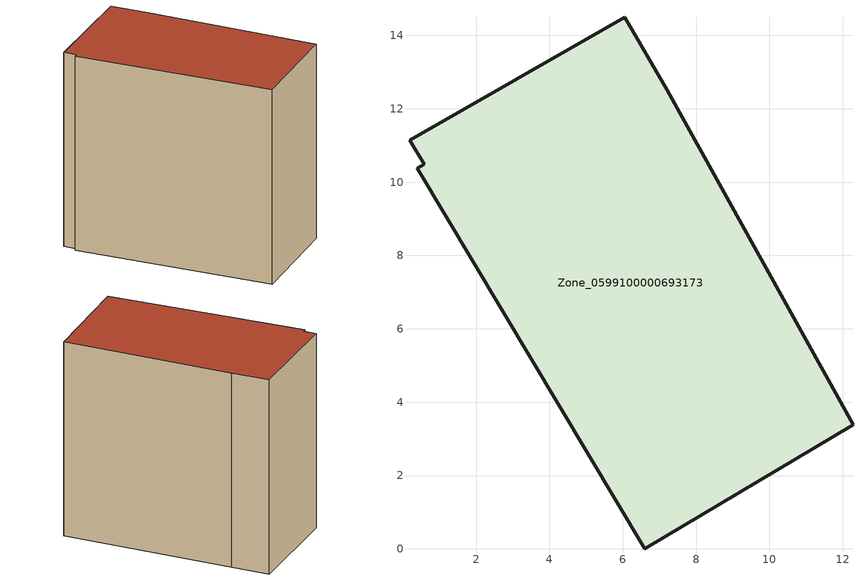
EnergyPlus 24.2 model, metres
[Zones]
Zone_0599100000693173
 floor ground (C_G): 12.28,3.38 6.6,0 0.4,10.37 0.58,10.48 0.18,11.15 6.06,14.5 7.22,12.51 z0
 wall outside (C_F): 6.6,0 12.28,3.38 7.22,12.51 6.06,14.5 0.18,11.15 0.58,10.48 0.4,10.37 6.6,0 z0:12.17
 roof outside (C_R): 0.58,10.48 0.4,10.37 6.6,0 12.28,3.38 7.22,12.51 6.06,14.5 0.18,11.15 z12.17
[BUILDING]
Pand.0599100000693173: North Axis=0; Terrain=City; Loads Convergence Tolerance Value=0.04; Temperature Convergence Tolerance Value=0.4; Solar Distribution=FullExterior; Maximum Number of Warmup Days=25; Minimum Number of Warmup Days=1
[Site:Location]
Rotterdam.The.Hague.AP_ZH_NLD Design_Conditions: Latitude=51.96; Longitude=4.45; Time Zone=1; Elevation=-4.5
[SITE:GROUNDTEMPERATURE:BUILDINGSURFACE]
18, 18, 18, 18, 18, 18, 18, 18, 18, 18, 18, 18
[MATERIAL] Thermal Absorptance=0.9; Solar Absorptance=0.7; Visible Absorptance=0.7
Name | Roughness | Thickness | Conductivity | Density | Specific Heat
G.TC.1946 | MediumSmooth | 0.15 | 1 | 540 | 1210
F.TC.1946 | Rough | 0.3 | 0.857143 | 1920 | 840
R.TC.1946 | MediumRough | 0.2 | 0.909091 | 1500 | 1000
[CONSTRUCTION]
C_G: G.TC.1946
C_F: F.TC.1946
C_R: R.TC.1946
[ZONE]
Zone_0599100000693173: Type=1; Multiplier=1; Ceiling Height=Autocalculate; Volume=Autocalculate; Floor Area=autocalculate; Part of Total Floor Area=Yes
[ZONEINFILTRATION:DESIGNFLOWRATE]
Infil_Zone_0599100000693173: Zone or ZoneList or Space or SpaceList=Zone_0599100000693173; Schedule=AlwaysOn; Design Flow Rate Calculation Method=Flow/Area; Flow Rate per Floor Area=0.003; Constant Term Coefficient=1; Temperature Term Coefficient=0; Velocity Term Coefficient=0; Velocity Squared Term Coefficient=0
[HVACTEMPLATE:ZONE:IDEALLOADSAIRSYSTEM]
Zone_0599100000693173: Maximum Heating Supply Air Temperature=50; Minimum Cooling Supply Air Temperature=13; Maximum Heating Supply Air Humidity Ratio=0.0156; Minimum Cooling Supply Air Humidity Ratio=0.0077; Heating Limit=NoLimit; Cooling Limit=NoLimit; Dehumidification Control Type=ConstantSensibleHeatRatio; Cooling Sensible Heat Ratio=0.7; Dehumidification Setpoint=60; Humidification Control Type=None; Humidification Setpoint=30; Outdoor Air Method=None; Outdoor Air Flow Rate per Person=0.00944; Outdoor Air Flow Rate per Zone Floor Area=0; Outdoor Air Flow Rate per Zone=0; Demand Controlled Ventilation Type=None; Outdoor Air Economizer Type=NoEconomizer; Heat Recovery Type=None; Sensible Heat Recovery Effectiveness=0.7; Latent Heat Recovery Effectiveness=0.65
[ZONECONTROL:THERMOSTAT]
ThermostatControl_Zone_0599100000693173: Zone or ZoneList=Zone_0599100000693173; Control Type Schedule=DualSetpointControlType; Control 1=Thermostat_Zone_0599100000693173; Temperature Difference Between Cutout And Setpoint=0
[THERMOSTATSETPOINT:DUALSETPOINT]
Thermostat_Zone_0599100000693173: Heating Setpoint Temperature Schedule=HeatingSetpoint_Zone_0599100000693173; Cooling Setpoint Temperature Schedule=CoolingSetpoint_Zone_0599100000693173
[SCHEDULE:COMPACT]
HeatingSetpoint_Zone_0599100000693173: Through: 12/31, For: AllDays, Until: 24:00, 21
CoolingSetpoint_Zone_0599100000693173: Through: 12/31, For: AllDays, Until: 24:00, 24
DualSetpointControlType: Through: 12/31, For: AllDays, Until: 24:00, 4
AlwaysOn: Through: 12/31, For: AllDays, Until: 24:00, 1
